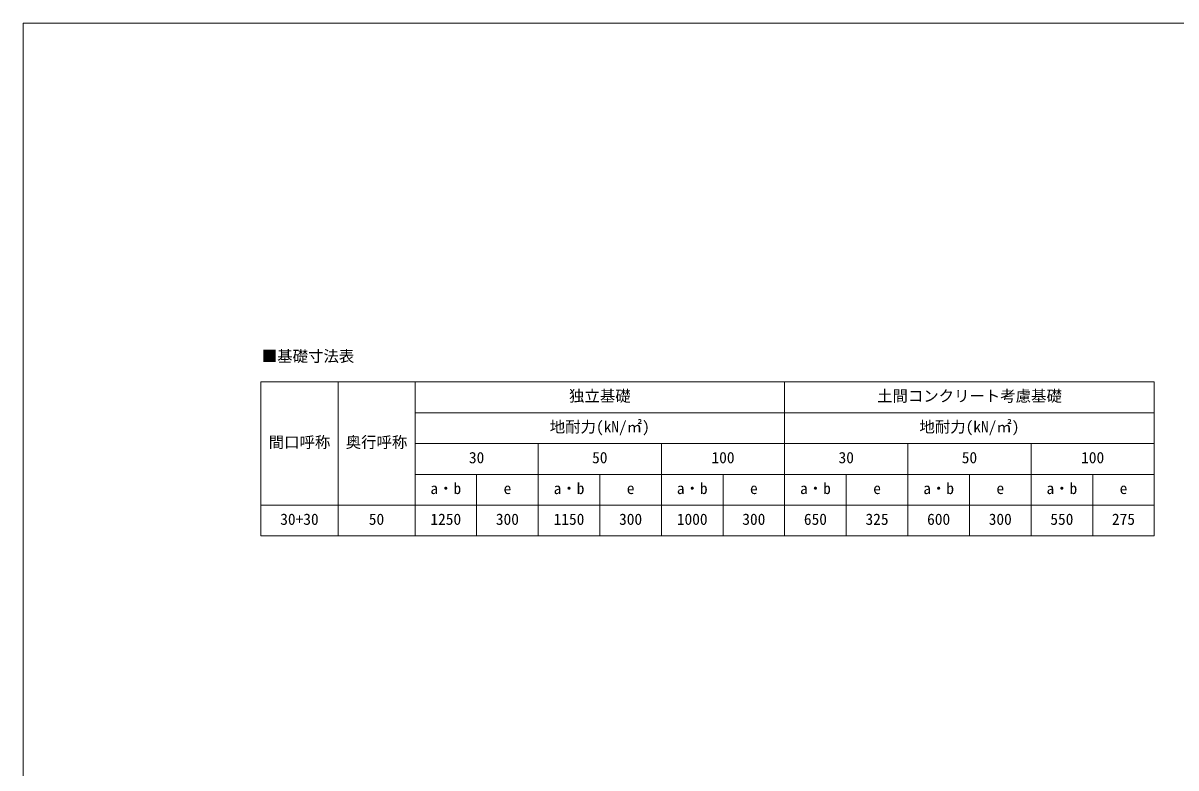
# Model space of a CAD drawing. Units: millimetres at full size, sheet at 1:40; details may follow other scales. Extents: x -11243 to 11243, y -7760 to 7760.
# Drawn here: x -11243 to 734, y 24 to 7760 of the extents above; entities that cross this region are included whole.
import ezdxf
from ezdxf.enums import TextEntityAlignment as Align

# ---------------------------------------------------------------- set-up
doc = ezdxf.new("R2010")
doc.units = ezdxf.units.MM
doc.header["$LTSCALE"] = 40
doc.layers.add('0-E_DET2', color=7, linetype='Continuous', lineweight=18)
doc.layers.add('F-0_240', color=7, linetype='Continuous', lineweight=9)
doc.styles.add('ＭＳ ゴシック', font='')
doc.styles.get('ＭＳ ゴシック').set_extended_font_data('MS Gothic')

msp = doc.modelspace()

# ---------------------------------------------------------------- linework, layer by layer
at = {"layer": '0-E_DET2'}
for p, q in [((-8770.89, 4033.04), (509.11, 4033.04)), ((-8770.89, 4033.04), (-8770.89, 2433.04)), ((-7970.89, 4033.04), (-7970.89, 2433.04)), ((-7170.89, 4033.04), (-7170.89, 2433.04)), ((-3330.89, 4033.04), (-3330.89, 2433.04)), ((509.11, 4033.04), (509.11, 2433.04)), ((-7170.89, 3713.04), (509.11, 3713.04)), ((-7170.89, 3393.04), (509.11, 3393.04)), ((-5890.89, 3393.04), (-5890.89, 2433.04)), ((-4610.89, 3393.04), (-4610.89, 2433.04)), ((-2050.89, 3393.04), (-2050.89, 2433.04)), ((-770.89, 3393.04), (-770.89, 2433.04)), ((-7170.89, 3073.04), (509.11, 3073.04)), ((-6530.89, 3073.04), (-6530.89, 2433.04)), ((-5250.89, 3073.04), (-5250.89, 2433.04)), ((-3970.89, 3073.04), (-3970.89, 2433.04)), ((-2690.89, 3073.04), (-2690.89, 2433.04)), ((-1410.89, 3073.04), (-1410.89, 2433.04)), ((-130.89, 3073.04), (-130.89, 2433.04)), ((-8770.89, 2753.04), (509.11, 2753.04)), ((-8770.89, 2433.04), (509.11, 2433.04))]:
    msp.add_line(p, q, dxfattribs=at)
at = {"layer": 'F-0_240', "color": 5}
for q in [(-11242.74, -7760), (10677.26, 7760)]:
    msp.add_line((-11242.74, 7760), q, dxfattribs=at)

# ---------------------------------------------------------------- texts
at = {"layer": '0-E_DET2', "style": 'ＭＳ ゴシック'}
for s, p in [('■基礎寸法表', (-8762.26, 4206.59)), ('独立基礎', (-5570.89, 3793.04)), ('土間コンクリート考慮基礎', (-2370.89, 3793.04)), ('地耐力(kN/㎡)', (-5770.89, 3473.04)), ('地耐力(kN/㎡)', (-1930.89, 3473.04)), ('間口呼称', (-8690.89, 3313.04)), ('奥行呼称', (-7890.89, 3313.04)), ('30', (-6610.89, 3153.04)), ('50', (-5330.89, 3153.04)), ('100', (-4090.89, 3153.04)), ('30', (-2770.89, 3153.04)), ('50', (-1490.89, 3153.04)), ('100', (-250.89, 3153.04)), ('a・b', (-7010.89, 2833.04)), ('e', (-6250.89, 2833.04)), ('a・b', (-5730.89, 2833.04)), ('e', (-4970.89, 2833.04)), ('a・b', (-4450.89, 2833.04)), ('e', (-3690.89, 2833.04)), ('a・b', (-3170.89, 2833.04)), ('e', (-2410.89, 2833.04)), ('a・b', (-1890.89, 2833.04)), ('e', (-1130.89, 2833.04)), ('a・b', (-610.89, 2833.04)), ('e', (149.11, 2833.04)), ('30+30', (-8570.89, 2513.04)), ('50', (-7650.89, 2513.04)), ('1250', (-7010.89, 2513.04)), ('300', (-6330.89, 2513.04)), ('1150', (-5730.89, 2513.04)), ('300', (-5050.89, 2513.04)), ('1000', (-4450.89, 2513.04)), ('300', (-3770.89, 2513.04)), ('650', (-3130.89, 2513.04)), ('325', (-2490.89, 2513.04)), ('600', (-1850.89, 2513.04)), ('300', (-1210.89, 2513.04)), ('550', (-570.89, 2513.04)), ('275', (69.11, 2513.04))]:
    msp.add_text(s, height=117.3, dxfattribs=at).set_placement(p, align=Align.BOTTOM_LEFT)

doc.saveas('drawing.dxf')
